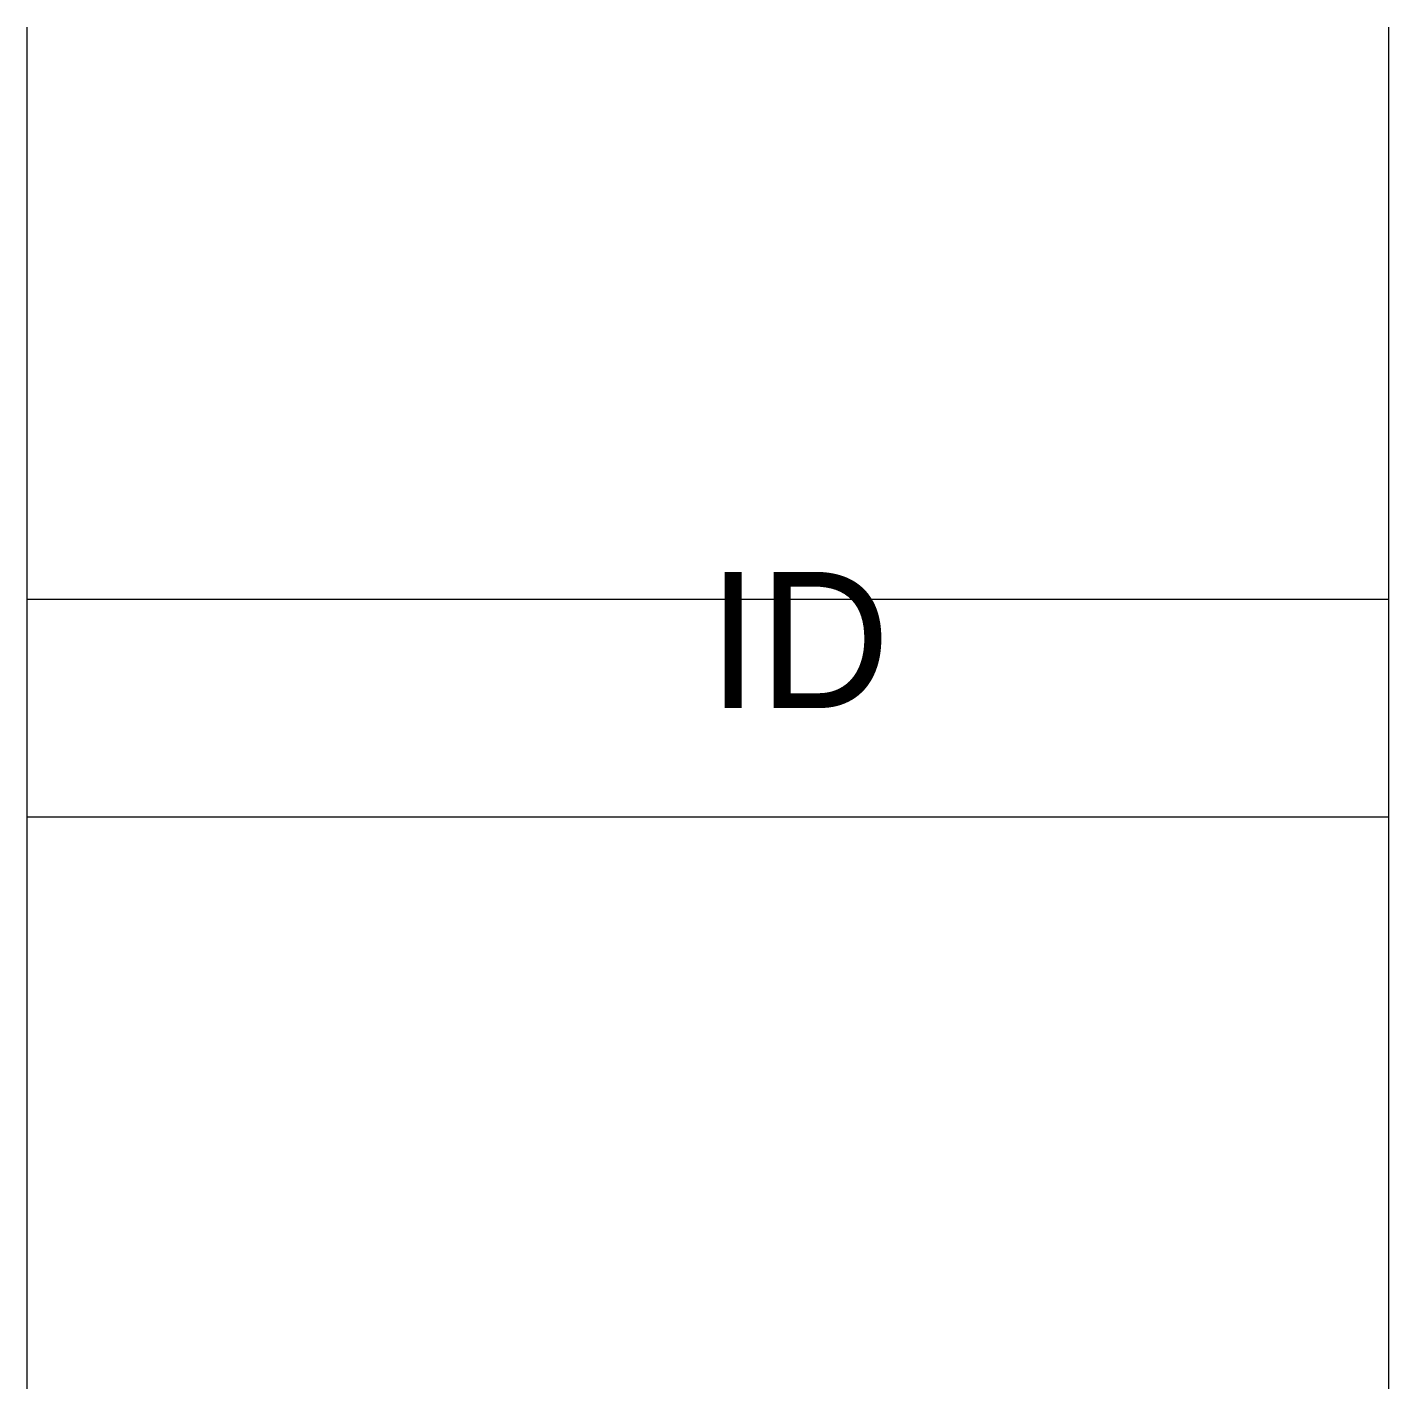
# Model space of a CAD drawing. Header units: millimetres. Extents: x -0.5 to 0.5, y -0.5 to 0.5.
import ezdxf

# ---------------------------------------------------------------- set-up
doc = ezdxf.new("R2010")
doc.units = ezdxf.units.MM

msp = doc.modelspace()

# ---------------------------------------------------------------- linework, layer by layer
for p, q in [((-0.5, -0.5), (-0.5, 0.5)), ((0.5, -0.5), (0.5, 0.5)), ((-0.5, 0.08), (0.5, 0.08)), ((-0.5, -0.08), (0.5, -0.08))]:
    msp.add_line(p, q)

# ---------------------------------------------------------------- texts
at = {"flags": 1}
msp.add_attdef('ID', (0, 0), '', height=0.1, dxfattribs=at)

doc.saveas('drawing.dxf')
